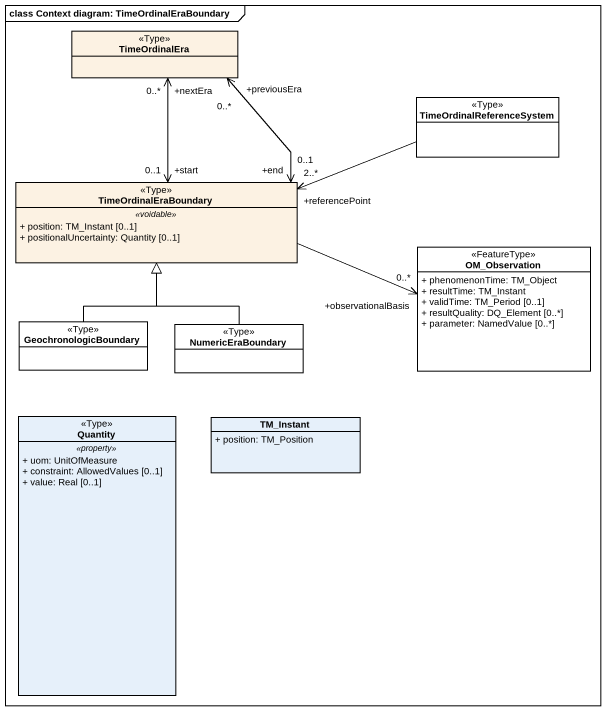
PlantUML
@startuml
mainframe class Context diagram: TimeOrdinalEraBoundary
hide circle
hide empty members
skinparam classAttributeIconSize 0
class TimeOrdinalEra <<Type>> #FCF2E3
class TimeOrdinalReferenceSystem <<Type>> #FFFFFF
class TimeOrdinalEraBoundary <<Type>> #FCF2E3 {
  .. <<voidable>> ..
  + position: TM_Instant [0..1]
  + positionalUncertainty: Quantity [0..1]
}
class OM_Observation <<FeatureType>> #FFFFFF {
  + phenomenonTime: TM_Object
  + resultTime: TM_Instant
  + validTime: TM_Period [0..1]
  + resultQuality: DQ_Element [0..*]
  + parameter: NamedValue [0..*]
}
class GeochronologicBoundary <<Type>> #FFFFFF
class NumericEraBoundary <<Type>> #FFFFFF
class Quantity <<Type>> {
  .. <<property>> ..
  + uom: UnitOfMeasure
  + constraint: AllowedValues [0..1]
  + value: Real [0..1]
}
class TM_Instant {
  + position: TM_Position
}
TimeOrdinalReferenceSystem -left-> "+referencePoint\n2..*" TimeOrdinalEraBoundary
TimeOrdinalEraBoundary "+start\n0..1" <-up-> "+nextEra\n0..*" TimeOrdinalEra
TimeOrdinalEraBoundary "+end\n0..1" <-up-> "+previousEra\n0..*" TimeOrdinalEra
TimeOrdinalEraBoundary -right-> "+observationalBasis\n0..*" OM_Observation
GeochronologicBoundary -up-|> TimeOrdinalEraBoundary
NumericEraBoundary -up-|> TimeOrdinalEraBoundary
@enduml
